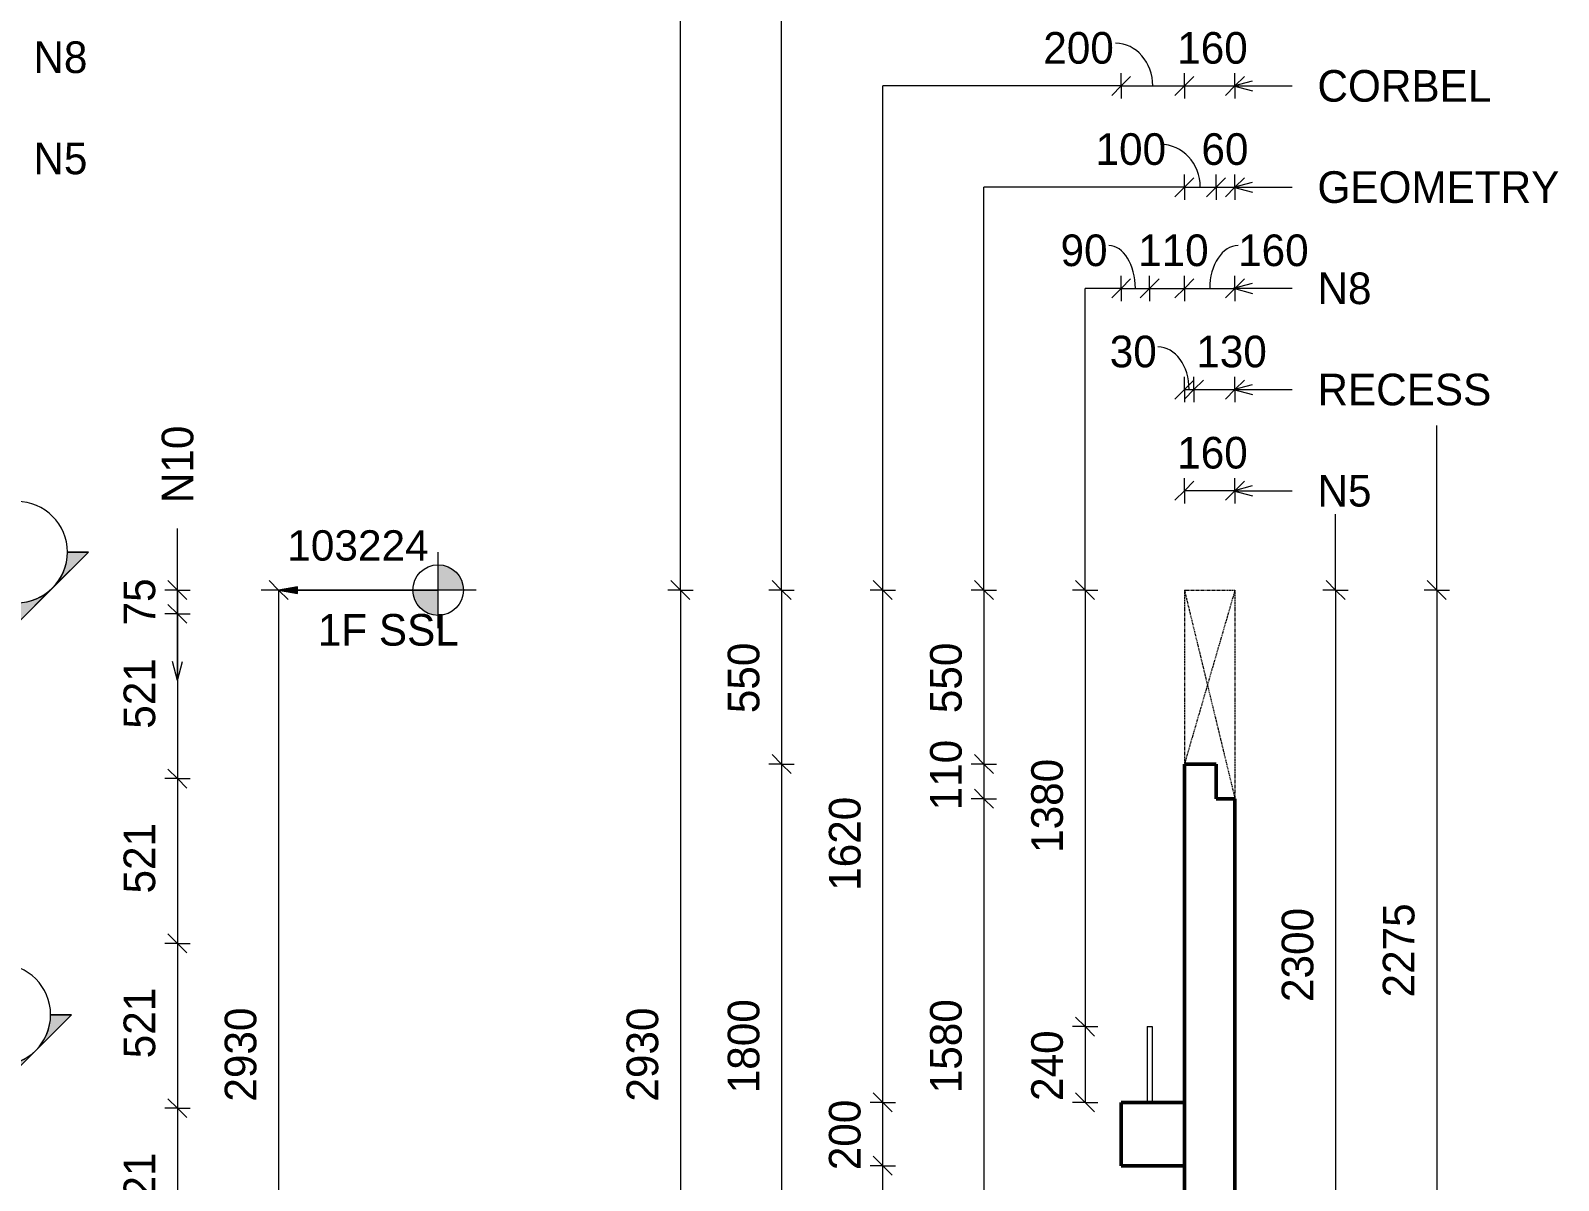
# Model space of a CAD drawing. Header units: millimetres. Extents: x -34201 to -21230, y 2346 to 10832.
# Drawn here: x -26063 to -21230, y 4333 to 7969 of the extents above; entities that cross this region are included whole.
import ezdxf

# ---------------------------------------------------------------- set-up
doc = ezdxf.new("R2010")
doc.units = ezdxf.units.MM
doc.linetypes.add('Overhead', pattern=[3.97, 2.38, -1.59])
for name, color, linetype, lineweight in [('A-ANNO-DIMS', 211, 'Continuous', 9), ('A-ANNO-DIMS-40', 211, 'Continuous', 9), ('A-DETL-MBND', 5, 'Continuous', 18), ('A-FLOR-OVHD', 1, 'Overhead', 18), ('A-WALL', 113, 'Continuous', 25), ('G-ANNO-DIMS', 111, 'Continuous', 9), ('G-ANNO-SYMB', 111, 'Continuous', 9), ('G-ANNO-TEXT', 231, 'Continuous', 9), ('S-BEAM', 12, 'Continuous', 18), ('S-RBAR', 171, 'Continuous', 18)]:
    doc.layers.add(name, color=color, linetype=linetype, lineweight=lineweight)
doc.styles.add('Arial_1', font='arial.ttf', dxfattribs={"height": 96})
doc.styles.add('Nirmala UI Semilight', font='NirmalaS.ttf', dxfattribs={"height": 100})
doc.dimstyles.new('Diagonal_-_2_5mm_NI_UI', dxfattribs={"dimscale": 304.8, "dimtxt": 104.736395, "dimasz": 0.19685, "dimexe": 0.131234, "dimexo": 0.0625, "dimgap": 0.131234, "dimtad": 1, "dimdec": 4, "dimzin": 0, "dimdsep": 46, "dimtxsty": 'Nirmala UI Semilight', "dimblk1": 'OBLIQUE', "dimblk2": 'OBLIQUE', "dimsah": 1, "dimcen": 0.09, "dimazin": 0, "dimtfac": 1, "dimtdec": 4, "dimtix": 1, "dimtmove": 0, "dimatfit": 3, "dimfxl": 0.131234, "dimfxlon": 1, "dimtvp": 1, "dimtolj": 1, "dimtzin": 0, "dimarcsym": 2})
doc.dimstyles.new('Diagonal_-_2_5mm_NI_UI_1', dxfattribs={"dimscale": 304.8, "dimtxt": 104.736395, "dimasz": 0.19685, "dimexe": 0.131234, "dimexo": 0.0625, "dimgap": 0.131234, "dimtad": 1, "dimdec": 4, "dimzin": 0, "dimdsep": 46, "dimtxsty": 'Nirmala UI Semilight', "dimblk1": 'OBLIQUE', "dimblk2": 'OBLIQUE', "dimsah": 1, "dimcen": 0.09, "dimazin": 0, "dimtfac": 1, "dimtdec": 4, "dimtix": 1, "dimtmove": 1, "dimatfit": 3, "dimfxl": 0.131234, "dimfxlon": 1, "dimtvp": 1, "dimtolj": 1, "dimtzin": 0, "dimarcsym": 2})
doc.dimstyles.new('Diagonal_-_2_5mm_NI_UI_2', dxfattribs={"dimscale": 304.8, "dimtxt": 104.736395, "dimasz": 0.19685, "dimexe": 0.131234, "dimexo": 0.0625, "dimgap": 0.131234, "dimtad": 1, "dimdec": 4, "dimzin": 0, "dimdsep": 46, "dimtxsty": 'Nirmala UI Semilight', "dimblk1": 'OBLIQUE', "dimblk2": 'OBLIQUE', "dimsah": 1, "dimcen": 0.09, "dimazin": 0, "dimtfac": 1, "dimtdec": 4, "dimtix": 1, "dimtmove": 2, "dimatfit": 3, "dimfxl": 0.131234, "dimfxlon": 1, "dimtvp": 1, "dimtolj": 1, "dimtzin": 0, "dimarcsym": 2})

# ---------------------------------------------------------------- blocks, each defined once
blk = doc.blocks.new('M_Rectangular Corbel - M_Rectangular Corbel-5377587-Elevation Right')
at = {"layer": 'S-BEAM', "lineweight": 50}
for p, q in [((78073, 4579.7), (77873, 4579.7)), ((77873, 4579.7), (77873, 4379.7)), ((78073, 4379.7), (78073, 4579.7)), ((77873, 4379.7), (78073, 4379.7))]:
    blk.add_line(p, q, dxfattribs=at)
blk = doc.blocks.new('Detail View - M_Section Head - Filled SHOP DWG-600895-Elevation Front')
at = {"layer": 'G-ANNO-SYMB'}
h = blk.add_hatch(color=256, dxfattribs=at)
edge = h.paths.add_edge_path()
edge.add_line((-26374.8, 3607.3), (-26308.5, 3607.3))
edge.add_arc((-26148.5, 3607.3), 160, 180, 225)
edge.add_line((-26261.6, 3494.2), (-26374.8, 3607.3))
h = blk.add_hatch(color=256, dxfattribs=at)
edge = h.paths.add_edge_path()
edge.add_line((-25922.2, 3607.3), (-26035.4, 3494.2))
edge.add_arc((-26148.5, 3607.3), 160, 315, 360)
edge.add_line((-25988.5, 3607.3), (-25922.2, 3607.3))
h = blk.add_hatch(color=256, dxfattribs=at)
edge = h.paths.add_edge_path()
edge.add_line((-26148.5, 3381.1), (-26261.6, 3494.2))
edge.add_arc((-26148.5, 3607.3), 160, 225, 270)
edge.add_line((-26148.5, 3447.3), (-26148.5, 3381.1))
h = blk.add_hatch(color=256, dxfattribs=at)
edge = h.paths.add_edge_path()
edge.add_line((-26148.5, 3381.1), (-26148.5, 3447.3))
edge.add_arc((-26148.5, 3607.3), 160, 270, 315)
edge.add_line((-26035.4, 3494.2), (-26148.5, 3381.1))
for p, q in [((-26148.5, 3381.1), (-26374.8, 3607.3)), ((-26308.5, 3607.3), (-26374.8, 3607.3)), ((-26374.8, 3607.3), (-26261.6, 3494.2)), ((-26308.5, 3607.3), (-26374.8, 3607.3)), ((-26148.5, 3381.1), (-25922.2, 3607.3)), ((-26035.4, 3494.2), (-25922.2, 3607.3)), ((-25988.5, 3607.3), (-25922.2, 3607.3)), ((-25922.2, 3607.3), (-25988.5, 3607.3)), ((-26261.6, 3494.2), (-26148.5, 3381.1)), ((-26148.5, 3381.1), (-26035.4, 3494.2)), ((-26148.5, 3447.3), (-26148.5, 3381.1)), ((-26148.5, 3381.1), (-26148.5, 3447.3))]:
    blk.add_line(p, q, dxfattribs=at)
for start, end in [(360, 180), (180, 360), (180, 225), (315, 0), (225, 270), (270, 315)]:
    blk.add_arc((-26148.5, 3607.3), 160, start, end, dxfattribs=at)
blk = doc.blocks.new('DIMBLOCK47-Elevation Front')
at = {"layer": 'A-ANNO-DIMS-40'}
for p, q in [((-25278.2, 6199.7), (-25318.2, 6199.7)), ((-25278.2, 6199.7), (-25308.2, 6229.7)), ((-25278.2, 6199.7), (-25278.2, 3269.8)), ((-25278.2, 6199.7), (-25248.2, 6169.7)), ((-25278.2, 6199.7), (-25238.2, 6199.7)), ((-25278.2, 3269.8), (-25308.2, 3299.8)), ((-25278.2, 3269.8), (-25318.2, 3269.8)), ((-25278.2, 3269.8), (-25248.2, 3239.8)), ((-25278.2, 3269.8), (-25238.2, 3269.8))]:
    blk.add_line(p, q, dxfattribs=at)
at = {"layer": 'A-ANNO-DIMS-40', "color": 0, "insert": (-25448.7, 4582.4), "char_height": 100, "width": 365.625, "attachment_point": 1, "rotation": 90, "line_spacing_factor": 1.142579, "style": 'Nirmala UI Semilight'}
blk.add_mtext('2930', dxfattribs=at)
blk = doc.blocks.new('_Oblique')
at = {"color": 0, "linetype": 'ByBlock', "lineweight": -2}
blk.add_line((-0.5, -0.5), (0.5, 0.5), dxfattribs=at)
blk = doc.blocks.new('Spot Elevations - M_Spot Elevation - Target Filled-10609-Elevation Front')
at = {"layer": 'G-ANNO-DIMS'}
h = blk.add_hatch(color=256, dxfattribs=at)
edge = h.paths.add_edge_path()
edge.add_line((-24773.6, 6199.7), (-24693.6, 6199.7))
edge.add_arc((-24773.6, 6199.7), 80, 0, 90)
edge.add_line((-24773.6, 6279.7), (-24773.6, 6199.7))
h = blk.add_hatch(color=256, dxfattribs=at)
edge = h.paths.add_edge_path()
edge.add_line((-24773.6, 6199.7), (-24853.6, 6199.7))
edge.add_arc((-24773.6, 6199.7), 80, 180, 270)
edge.add_line((-24773.6, 6119.7), (-24773.6, 6199.7))
for p, q in [((-24773.6, 6079.7), (-24773.6, 6319.7)), ((-24653.6, 6199.7), (-25333.6, 6199.7))]:
    blk.add_line(p, q, dxfattribs=at)
blk.add_circle((-24773.6, 6199.7), 80, dxfattribs=at)
blk = doc.blocks.new('DIMBLOCK49-Elevation Front')
at = {"layer": 'A-ANNO-DIMS-40'}
for p, q in [((-25598.2, 6199.7), (-25638.2, 6199.7)), ((-25598.2, 6199.7), (-25628.2, 6229.7)), ((-25598.2, 6199.7), (-25598.2, 6124.7)), ((-25598.2, 6199.7), (-25568.2, 6169.7)), ((-25598.2, 6199.7), (-25558.2, 6199.7)), ((-25598.2, 6124.7), (-25628.2, 6154.7)), ((-25598.2, 6124.7), (-25638.2, 6124.7)), ((-25598.2, 6124.7), (-25568.2, 6094.7)), ((-25598.2, 6124.7), (-25558.2, 6124.7))]:
    blk.add_line(p, q, dxfattribs=at)
at = {"layer": 'A-ANNO-DIMS-40', "color": 0, "insert": (-25768.7, 6088), "char_height": 100, "width": 178.242, "attachment_point": 1, "rotation": 90, "line_spacing_factor": 1.142579, "style": 'Nirmala UI Semilight'}
blk.add_mtext('75', dxfattribs=at)
blk = doc.blocks.new('DIMBLOCK50-Elevation Front')
at = {"layer": 'A-ANNO-DIMS-40'}
for p, q in [((-25598.2, 6124.7), (-25628.2, 6154.7)), ((-25598.2, 6124.7), (-25638.2, 6124.7)), ((-25598.2, 6124.7), (-25598.2, 5603.7)), ((-25598.2, 6124.7), (-25568.2, 6094.7)), ((-25598.2, 6124.7), (-25558.2, 6124.7)), ((-25598.2, 5603.7), (-25628.2, 5633.7)), ((-25598.2, 5603.7), (-25638.2, 5603.7)), ((-25598.2, 5603.7), (-25568.2, 5573.7)), ((-25598.2, 5603.7), (-25558.2, 5603.7))]:
    blk.add_line(p, q, dxfattribs=at)
at = {"layer": 'A-ANNO-DIMS-40', "color": 0, "insert": (-25768.7, 5761.4), "char_height": 100, "width": 246.797, "attachment_point": 1, "rotation": 90, "line_spacing_factor": 1.142579, "style": 'Nirmala UI Semilight'}
blk.add_mtext('521', dxfattribs=at)
blk = doc.blocks.new('DIMBLOCK51-Elevation Front')
at = {"layer": 'A-ANNO-DIMS-40'}
for p, q in [((-25598.2, 5603.7), (-25628.2, 5633.7)), ((-25598.2, 5603.7), (-25638.2, 5603.7)), ((-25598.2, 5603.7), (-25598.2, 5082.7)), ((-25598.2, 5603.7), (-25568.2, 5573.7)), ((-25598.2, 5603.7), (-25558.2, 5603.7)), ((-25598.2, 5082.7), (-25638.2, 5082.7)), ((-25598.2, 5082.7), (-25628.2, 5112.7)), ((-25598.2, 5082.7), (-25568.2, 5052.7)), ((-25598.2, 5082.7), (-25558.2, 5082.7))]:
    blk.add_line(p, q, dxfattribs=at)
at = {"layer": 'A-ANNO-DIMS-40', "color": 0, "insert": (-25768.7, 5240.4), "char_height": 100, "width": 246.797, "attachment_point": 1, "rotation": 90, "line_spacing_factor": 1.142579, "style": 'Nirmala UI Semilight'}
blk.add_mtext('521', dxfattribs=at)
blk = doc.blocks.new('DIMBLOCK52-Elevation Front')
at = {"layer": 'A-ANNO-DIMS-40'}
for p, q in [((-25598.2, 5082.7), (-25638.2, 5082.7)), ((-25598.2, 5082.7), (-25628.2, 5112.7)), ((-25598.2, 5082.7), (-25598.2, 4561.7)), ((-25598.2, 5082.7), (-25568.2, 5052.7)), ((-25598.2, 5082.7), (-25558.2, 5082.7)), ((-25598.2, 4561.7), (-25628.2, 4591.7)), ((-25598.2, 4561.7), (-25638.2, 4561.7)), ((-25598.2, 4561.7), (-25568.2, 4531.7)), ((-25598.2, 4561.7), (-25558.2, 4561.7))]:
    blk.add_line(p, q, dxfattribs=at)
at = {"layer": 'A-ANNO-DIMS-40', "color": 0, "insert": (-25768.7, 4719.4), "char_height": 100, "width": 246.797, "attachment_point": 1, "rotation": 90, "line_spacing_factor": 1.142579, "style": 'Nirmala UI Semilight'}
blk.add_mtext('521', dxfattribs=at)
blk = doc.blocks.new('DIMBLOCK53-Elevation Front')
at = {"layer": 'A-ANNO-DIMS-40'}
for p, q in [((-25598.2, 4561.7), (-25628.2, 4591.7)), ((-25598.2, 4561.7), (-25638.2, 4561.7)), ((-25598.2, 4561.7), (-25598.2, 4040.7)), ((-25598.2, 4561.7), (-25568.2, 4531.7)), ((-25598.2, 4561.7), (-25558.2, 4561.7)), ((-25598.2, 4040.7), (-25628.2, 4070.7)), ((-25598.2, 4040.7), (-25638.2, 4040.7)), ((-25598.2, 4040.7), (-25568.2, 4010.7)), ((-25598.2, 4040.7), (-25558.2, 4040.7))]:
    blk.add_line(p, q, dxfattribs=at)
at = {"layer": 'A-ANNO-DIMS-40', "color": 0, "insert": (-25768.7, 4198.4), "char_height": 100, "width": 246.797, "attachment_point": 1, "rotation": 90, "line_spacing_factor": 1.142579, "style": 'Nirmala UI Semilight'}
blk.add_mtext('521', dxfattribs=at)
blk = doc.blocks.new('DIMBLOCK105-Elevation Right')
at = {"layer": 'A-ANNO-DIMS-40'}
for p, q in [((-22413.1, 7473.6), (-22413.1, 7513.6)), ((-22413.1, 7473.6), (-22383.1, 7503.6)), ((-22313.1, 7473.6), (-22313.1, 7513.6)), ((-22313.1, 7473.6), (-22283.1, 7503.6)), ((-22413.1, 7473.6), (-22443.1, 7443.6)), ((-22413.1, 7473.6), (-22313.1, 7473.6)), ((-22413.1, 7473.6), (-22413.1, 7433.6)), ((-22313.1, 7473.6), (-22343.1, 7443.6)), ((-22313.1, 7473.6), (-22313.1, 7433.6))]:
    blk.add_line(p, q, dxfattribs=at)
blk.add_ellipse((-22488.4, 7473.6), major_axis=(0, 135.2), ratio=0.927068, start_param=4.712389, end_param=6.283185, dxfattribs=at)
at = {"layer": 'A-ANNO-DIMS-40', "color": 0, "insert": (-22694.1, 7644.1), "char_height": 100, "width": 246.797, "attachment_point": 1, "line_spacing_factor": 1.142579, "style": 'Nirmala UI Semilight'}
blk.add_mtext('100', dxfattribs=at)
blk = doc.blocks.new('DIMBLOCK106-Elevation Right')
at = {"layer": 'A-ANNO-DIMS-40'}
for p, q in [((-22313.1, 7473.6), (-22313.1, 7513.6)), ((-22313.1, 7473.6), (-22283.1, 7503.6)), ((-22253.1, 7473.6), (-22253.1, 7513.6)), ((-22253.1, 7473.6), (-22223.1, 7503.6)), ((-22313.1, 7473.6), (-22343.1, 7443.6)), ((-22313.1, 7473.6), (-22253.1, 7473.6)), ((-22313.1, 7473.6), (-22313.1, 7433.6)), ((-22253.1, 7473.6), (-22283.1, 7443.6)), ((-22253.1, 7473.6), (-22253.1, 7433.6))]:
    blk.add_line(p, q, dxfattribs=at)
at = {"layer": 'A-ANNO-DIMS-40', "color": 0, "insert": (-22359.2, 7644.1), "char_height": 100, "width": 182.813, "attachment_point": 1, "line_spacing_factor": 1.142579, "style": 'Nirmala UI Semilight'}
blk.add_mtext('60', dxfattribs=at)
blk = doc.blocks.new('DIMBLOCK107-Elevation Right')
at = {"layer": 'A-ANNO-DIMS-40'}
for p, q in [((-22613.1, 7153.6), (-22643.1, 7123.6)), ((-22613.1, 7153.6), (-22613.1, 7193.6)), ((-22613.1, 7153.6), (-22583.1, 7183.6)), ((-22613.1, 7153.6), (-22523.1, 7153.6)), ((-22613.1, 7153.6), (-22613.1, 7113.6)), ((-22523.1, 7153.6), (-22553.1, 7123.6)), ((-22523.1, 7153.6), (-22523.1, 7193.6)), ((-22523.1, 7153.6), (-22493.1, 7183.6)), ((-22523.1, 7153.6), (-22523.1, 7113.6))]:
    blk.add_line(p, q, dxfattribs=at)
blk.add_ellipse((-22652.6, 7153.6), major_axis=(0, 135.2), ratio=0.625059, start_param=4.712389, end_param=6.283185, dxfattribs=at)
at = {"layer": 'A-ANNO-DIMS-40', "color": 0, "insert": (-22804.9, 7324.1), "char_height": 100, "width": 182.813, "attachment_point": 1, "line_spacing_factor": 1.142579, "style": 'Nirmala UI Semilight'}
blk.add_mtext('90', dxfattribs=at)
blk = doc.blocks.new('DIMBLOCK108-Elevation Right')
at = {"layer": 'A-ANNO-DIMS-40'}
for p, q in [((-22523.1, 7153.6), (-22553.1, 7123.6)), ((-22523.1, 7153.6), (-22523.1, 7193.6)), ((-22523.1, 7153.6), (-22493.1, 7183.6)), ((-22523.1, 7153.6), (-22413.1, 7153.6)), ((-22523.1, 7153.6), (-22523.1, 7113.6)), ((-22413.1, 7153.6), (-22443.1, 7123.6)), ((-22413.1, 7153.6), (-22413.1, 7193.6)), ((-22413.1, 7153.6), (-22383.1, 7183.6)), ((-22413.1, 7153.6), (-22413.1, 7113.6))]:
    blk.add_line(p, q, dxfattribs=at)
at = {"layer": 'A-ANNO-DIMS-40', "color": 0, "insert": (-22559.5, 7324.1), "char_height": 100, "width": 219.375, "attachment_point": 1, "line_spacing_factor": 1.142579, "style": 'Nirmala UI Semilight'}
blk.add_mtext('110', dxfattribs=at)
blk = doc.blocks.new('DIMBLOCK109-Elevation Right')
at = {"layer": 'A-ANNO-DIMS-40'}
for p, q in [((-22413.1, 7153.6), (-22443.1, 7123.6)), ((-22413.1, 7153.6), (-22413.1, 7193.6)), ((-22413.1, 7153.6), (-22383.1, 7183.6)), ((-22413.1, 7153.6), (-22253.1, 7153.6)), ((-22413.1, 7153.6), (-22413.1, 7113.6)), ((-22253.1, 7153.6), (-22283.1, 7123.6)), ((-22253.1, 7153.6), (-22253.1, 7193.6)), ((-22253.1, 7153.6), (-22223.1, 7183.6)), ((-22253.1, 7153.6), (-22253.1, 7113.6))]:
    blk.add_line(p, q, dxfattribs=at)
blk.add_ellipse((-22243.2, 7153.6), major_axis=(0, 135.2), ratio=0.664898, start_param=0, end_param=1.570796, dxfattribs=at)
at = {"layer": 'A-ANNO-DIMS-40', "color": 0, "insert": (-22243.2, 7324.1), "char_height": 100, "width": 246.797, "attachment_point": 1, "line_spacing_factor": 1.142579, "style": 'Nirmala UI Semilight'}
blk.add_mtext('160', dxfattribs=at)
blk = doc.blocks.new('DIMBLOCK110-Elevation Right')
at = {"layer": 'A-ANNO-DIMS-40'}
for p, q in [((-24007.2, 6199.8), (-24047.2, 6199.8)), ((-24007.2, 6199.8), (-24037.2, 6229.8)), ((-24007.2, 6199.8), (-24007.2, 3269.8)), ((-24007.2, 6199.8), (-23977.2, 6169.8)), ((-24007.2, 6199.8), (-23967.2, 6199.8)), ((-24007.2, 3269.8), (-24037.2, 3299.8)), ((-24007.2, 3269.8), (-24047.2, 3269.8)), ((-24007.2, 3269.8), (-23977.2, 3239.8)), ((-24007.2, 3269.8), (-23967.2, 3269.8))]:
    blk.add_line(p, q, dxfattribs=at)
at = {"layer": 'A-ANNO-DIMS-40', "color": 0, "insert": (-24177.6, 4582.4), "char_height": 100, "width": 365.625, "attachment_point": 1, "rotation": 90, "line_spacing_factor": 1.142579, "style": 'Nirmala UI Semilight'}
blk.add_mtext('2930', dxfattribs=at)
blk = doc.blocks.new('DIMBLOCK111-Elevation Right')
at = {"layer": 'A-ANNO-DIMS-40'}
for p, q in [((-23687.2, 6199.8), (-23727.2, 6199.8)), ((-23687.2, 6199.8), (-23717.2, 6229.8)), ((-23687.2, 6199.8), (-23687.2, 5649.8)), ((-23687.2, 6199.8), (-23657.2, 6169.8)), ((-23687.2, 6199.8), (-23647.2, 6199.8)), ((-23687.2, 5649.8), (-23717.2, 5679.8)), ((-23687.2, 5649.8), (-23727.2, 5649.8)), ((-23687.2, 5649.8), (-23657.2, 5619.8)), ((-23687.2, 5649.8), (-23647.2, 5649.8))]:
    blk.add_line(p, q, dxfattribs=at)
at = {"layer": 'A-ANNO-DIMS-40', "color": 0, "insert": (-23857.6, 5810.5), "char_height": 100, "width": 274.219, "attachment_point": 1, "rotation": 90, "line_spacing_factor": 1.142579, "style": 'Nirmala UI Semilight'}
blk.add_mtext('550', dxfattribs=at)
blk = doc.blocks.new('DIMBLOCK112-Elevation Right')
at = {"layer": 'A-ANNO-DIMS-40'}
for p, q in [((-23687.2, 5649.8), (-23717.2, 5679.8)), ((-23687.2, 5649.8), (-23727.2, 5649.8)), ((-23687.2, 5649.8), (-23687.2, 3849.8)), ((-23687.2, 5649.8), (-23657.2, 5619.8)), ((-23687.2, 5649.8), (-23647.2, 5649.8)), ((-23687.2, 3849.8), (-23717.2, 3879.8)), ((-23687.2, 3849.8), (-23727.2, 3849.8)), ((-23687.2, 3849.8), (-23657.2, 3819.8)), ((-23687.2, 3849.8), (-23647.2, 3849.8))]:
    blk.add_line(p, q, dxfattribs=at)
at = {"layer": 'A-ANNO-DIMS-40', "color": 0, "insert": (-23857.6, 4608.8), "char_height": 100, "width": 338.203, "attachment_point": 1, "rotation": 90, "line_spacing_factor": 1.142579, "style": 'Nirmala UI Semilight'}
blk.add_mtext('1800', dxfattribs=at)
blk = doc.blocks.new('DIMBLOCK114-Elevation Right')
at = {"layer": 'A-ANNO-DIMS-40'}
for p, q in [((-22727.2, 6199.8), (-22767.2, 6199.8)), ((-22727.2, 6199.8), (-22757.2, 6229.8)), ((-22727.2, 6199.8), (-22727.2, 4819.7)), ((-22727.2, 6199.8), (-22697.2, 6169.8)), ((-22727.2, 6199.8), (-22687.2, 6199.8)), ((-22727.2, 4819.7), (-22757.2, 4849.7)), ((-22727.2, 4819.7), (-22767.2, 4819.7)), ((-22727.2, 4819.7), (-22697.2, 4789.7)), ((-22727.2, 4819.7), (-22687.2, 4819.7))]:
    blk.add_line(p, q, dxfattribs=at)
at = {"layer": 'A-ANNO-DIMS-40', "color": 0, "insert": (-22897.6, 5368.8), "char_height": 100, "width": 338.203, "attachment_point": 1, "rotation": 90, "line_spacing_factor": 1.142579, "style": 'Nirmala UI Semilight'}
blk.add_mtext('1380', dxfattribs=at)
blk = doc.blocks.new('DIMBLOCK115-Elevation Right')
at = {"layer": 'A-ANNO-DIMS-40'}
for p, q in [((-22727.2, 4819.7), (-22757.2, 4849.7)), ((-22727.2, 4819.7), (-22767.2, 4819.7)), ((-22727.2, 4819.7), (-22727.2, 4579.7)), ((-22727.2, 4819.7), (-22697.2, 4789.7)), ((-22727.2, 4819.7), (-22687.2, 4819.7)), ((-22727.2, 4579.7), (-22757.2, 4609.7)), ((-22727.2, 4579.7), (-22767.2, 4579.7)), ((-22727.2, 4579.7), (-22697.2, 4549.7)), ((-22727.2, 4579.7), (-22687.2, 4579.7))]:
    blk.add_line(p, q, dxfattribs=at)
at = {"layer": 'A-ANNO-DIMS-40', "color": 0, "insert": (-22897.6, 4584.5), "char_height": 100, "width": 276.504, "attachment_point": 1, "rotation": 90, "line_spacing_factor": 1.142579, "style": 'Nirmala UI Semilight'}
blk.add_mtext('240', dxfattribs=at)
blk = doc.blocks.new('DIMBLOCK116-Elevation Right')
at = {"layer": 'A-ANNO-DIMS-40'}
for p, q in [((-22613.1, 7793.6), (-22613.1, 7833.6)), ((-22413.1, 7793.6), (-22413.1, 7833.6)), ((-22613.1, 7793.6), (-22643.1, 7763.6)), ((-22613.1, 7793.6), (-22583.1, 7823.6)), ((-22613.1, 7793.6), (-22413.1, 7793.6)), ((-22613.1, 7793.6), (-22613.1, 7753.6)), ((-22413.1, 7793.6), (-22443.1, 7763.6)), ((-22413.1, 7793.6), (-22383.1, 7823.6)), ((-22413.1, 7793.6), (-22413.1, 7753.6))]:
    blk.add_line(p, q, dxfattribs=at)
blk.add_ellipse((-22630.9, 7793.6), major_axis=(0, 135.2), ratio=0.871339, start_param=4.712389, end_param=6.283185, dxfattribs=at)
at = {"layer": 'A-ANNO-DIMS-40', "color": 0, "insert": (-22859.4, 7964.1), "char_height": 100, "width": 274.219, "attachment_point": 1, "line_spacing_factor": 1.142579, "style": 'Nirmala UI Semilight'}
blk.add_mtext('200', dxfattribs=at)
blk = doc.blocks.new('DIMBLOCK117-Elevation Right')
at = {"layer": 'A-ANNO-DIMS-40'}
for p, q in [((-22413.1, 7793.6), (-22413.1, 7833.6)), ((-22253.1, 7793.6), (-22253.1, 7833.6)), ((-22413.1, 7793.6), (-22443.1, 7763.6)), ((-22413.1, 7793.6), (-22383.1, 7823.6)), ((-22413.1, 7793.6), (-22253.1, 7793.6)), ((-22413.1, 7793.6), (-22413.1, 7753.6)), ((-22253.1, 7793.6), (-22283.1, 7763.6)), ((-22253.1, 7793.6), (-22223.1, 7823.6)), ((-22253.1, 7793.6), (-22253.1, 7753.6))]:
    blk.add_line(p, q, dxfattribs=at)
at = {"layer": 'A-ANNO-DIMS-40', "color": 0, "insert": (-22435.9, 7964.1), "char_height": 100, "width": 246.797, "attachment_point": 1, "line_spacing_factor": 1.142579, "style": 'Nirmala UI Semilight'}
blk.add_mtext('160', dxfattribs=at)
blk = doc.blocks.new('DIMBLOCK118-Elevation Right')
at = {"layer": 'A-ANNO-DIMS-40'}
for p, q in [((-23367.2, 4379.7), (-23397.2, 4409.7)), ((-23367.2, 4379.7), (-23407.2, 4379.7)), ((-23367.2, 3269.8), (-23367.2, 4379.7)), ((-23367.2, 4379.7), (-23337.2, 4349.7)), ((-23367.2, 4379.7), (-23327.2, 4379.7)), ((-23367.2, 3269.8), (-23397.2, 3299.8)), ((-23367.2, 3269.8), (-23407.2, 3269.8)), ((-23367.2, 3269.8), (-23337.2, 3239.8)), ((-23367.2, 3269.8), (-23327.2, 3269.8))]:
    blk.add_line(p, q, dxfattribs=at)
at = {"layer": 'A-ANNO-DIMS-40', "color": 0, "insert": (-23537.6, 3706.7), "char_height": 100, "width": 283.36, "attachment_point": 1, "rotation": 90, "line_spacing_factor": 1.142579, "style": 'Nirmala UI Semilight'}
blk.add_mtext('1110', dxfattribs=at)
blk = doc.blocks.new('DIMBLOCK119-Elevation Right')
at = {"layer": 'A-ANNO-DIMS-40'}
for p, q in [((-23367.2, 4579.7), (-23397.2, 4609.7)), ((-23367.2, 4579.7), (-23407.2, 4579.7)), ((-23367.2, 4379.7), (-23367.2, 4579.7)), ((-23367.2, 4579.7), (-23337.2, 4549.7)), ((-23367.2, 4579.7), (-23327.2, 4579.7)), ((-23367.2, 4379.7), (-23397.2, 4409.7)), ((-23367.2, 4379.7), (-23407.2, 4379.7)), ((-23367.2, 4379.7), (-23337.2, 4349.7)), ((-23367.2, 4379.7), (-23327.2, 4379.7))]:
    blk.add_line(p, q, dxfattribs=at)
at = {"layer": 'A-ANNO-DIMS-40', "color": 0, "insert": (-23537.6, 4365.5), "char_height": 100, "width": 274.219, "attachment_point": 1, "rotation": 90, "line_spacing_factor": 1.142579, "style": 'Nirmala UI Semilight'}
blk.add_mtext('200', dxfattribs=at)
blk = doc.blocks.new('DIMBLOCK120-Elevation Right')
at = {"layer": 'A-ANNO-DIMS-40'}
for p, q in [((-23367.2, 6199.8), (-23407.2, 6199.8)), ((-23367.2, 6199.8), (-23397.2, 6229.8)), ((-23367.2, 4579.7), (-23367.2, 6199.8)), ((-23367.2, 6199.8), (-23337.2, 6169.8)), ((-23367.2, 6199.8), (-23327.2, 6199.8)), ((-23367.2, 4579.7), (-23397.2, 4609.7)), ((-23367.2, 4579.7), (-23407.2, 4579.7)), ((-23367.2, 4579.7), (-23337.2, 4549.7)), ((-23367.2, 4579.7), (-23327.2, 4579.7))]:
    blk.add_line(p, q, dxfattribs=at)
at = {"layer": 'A-ANNO-DIMS-40', "color": 0, "insert": (-23537.6, 5248.8), "char_height": 100, "width": 338.203, "attachment_point": 1, "rotation": 90, "line_spacing_factor": 1.142579, "style": 'Nirmala UI Semilight'}
blk.add_mtext('1620', dxfattribs=at)
blk = doc.blocks.new('DIMBLOCK121-Elevation Right')
at = {"layer": 'A-ANNO-DIMS-40'}
for p, q in [((-23047.2, 6199.8), (-23087.2, 6199.8)), ((-23047.2, 6199.8), (-23077.2, 6229.8)), ((-23047.2, 6199.8), (-23047.2, 5649.8)), ((-23047.2, 6199.8), (-23017.2, 6169.8)), ((-23047.2, 6199.8), (-23007.2, 6199.8)), ((-23047.2, 5649.8), (-23077.2, 5679.8)), ((-23047.2, 5649.8), (-23087.2, 5649.8)), ((-23047.2, 5649.8), (-23017.2, 5619.8)), ((-23047.2, 5649.8), (-23007.2, 5649.8))]:
    blk.add_line(p, q, dxfattribs=at)
at = {"layer": 'A-ANNO-DIMS-40', "color": 0, "insert": (-23217.6, 5810.5), "char_height": 100, "width": 274.219, "attachment_point": 1, "rotation": 90, "line_spacing_factor": 1.142579, "style": 'Nirmala UI Semilight'}
blk.add_mtext('550', dxfattribs=at)
blk = doc.blocks.new('DIMBLOCK122-Elevation Right')
at = {"layer": 'A-ANNO-DIMS-40'}
for p, q in [((-23047.2, 5649.8), (-23077.2, 5679.8)), ((-23047.2, 5649.8), (-23087.2, 5649.8)), ((-23047.2, 5649.8), (-23047.2, 5539.8)), ((-23047.2, 5649.8), (-23017.2, 5619.8)), ((-23047.2, 5649.8), (-23007.2, 5649.8)), ((-23047.2, 5539.8), (-23077.2, 5569.8)), ((-23047.2, 5539.8), (-23087.2, 5539.8)), ((-23047.2, 5539.8), (-23017.2, 5509.8)), ((-23047.2, 5539.8), (-23007.2, 5539.8))]:
    blk.add_line(p, q, dxfattribs=at)
at = {"layer": 'A-ANNO-DIMS-40', "color": 0, "insert": (-23217.6, 5503.3), "char_height": 100, "width": 219.375, "attachment_point": 1, "rotation": 90, "line_spacing_factor": 1.142579, "style": 'Nirmala UI Semilight'}
blk.add_mtext('110', dxfattribs=at)
blk = doc.blocks.new('DIMBLOCK123-Elevation Right')
at = {"layer": 'A-ANNO-DIMS-40'}
for p, q in [((-23047.2, 5539.8), (-23077.2, 5569.8)), ((-23047.2, 5539.8), (-23087.2, 5539.8)), ((-23047.2, 5539.8), (-23047.2, 3959.8)), ((-23047.2, 5539.8), (-23017.2, 5509.8)), ((-23047.2, 5539.8), (-23007.2, 5539.8)), ((-23047.2, 3959.8), (-23077.2, 3989.8)), ((-23047.2, 3959.8), (-23087.2, 3959.8)), ((-23047.2, 3959.8), (-23017.2, 3929.8)), ((-23047.2, 3959.8), (-23007.2, 3959.8))]:
    blk.add_line(p, q, dxfattribs=at)
at = {"layer": 'A-ANNO-DIMS-40', "color": 0, "insert": (-23217.6, 4608.8), "char_height": 100, "width": 338.203, "attachment_point": 1, "rotation": 90, "line_spacing_factor": 1.142579, "style": 'Nirmala UI Semilight'}
blk.add_mtext('1580', dxfattribs=at)
blk = doc.blocks.new('DIMBLOCK126-Elevation Right')
at = {"layer": 'A-ANNO-DIMS-40'}
for p, q in [((-21614.9, 6199.8), (-21654.9, 6199.8)), ((-21614.9, 6199.8), (-21644.9, 6229.8)), ((-21614.9, 6199.8), (-21614.9, 3924.8)), ((-21614.9, 6199.8), (-21584.9, 6169.8)), ((-21614.9, 6199.8), (-21574.9, 6199.8)), ((-21614.9, 3924.8), (-21654.9, 3924.8)), ((-21614.9, 3924.8), (-21644.9, 3954.8)), ((-21614.9, 3924.8), (-21584.9, 3894.8)), ((-21614.9, 3924.8), (-21574.9, 3924.8))]:
    blk.add_line(p, q, dxfattribs=at)
at = {"layer": 'A-ANNO-DIMS-40', "color": 0, "insert": (-21785.4, 4911.8), "char_height": 100, "width": 361.055, "attachment_point": 1, "rotation": 90, "line_spacing_factor": 1.142579, "style": 'Nirmala UI Semilight'}
blk.add_mtext('2275', dxfattribs=at)
blk = doc.blocks.new('DIMBLOCK129-Elevation Right')
at = {"layer": 'A-ANNO-DIMS-40'}
for p, q in [((-22413.1, 6833.6), (-22413.1, 6873.6)), ((-22413.1, 6833.6), (-22383.1, 6863.6)), ((-22383.1, 6833.6), (-22383.1, 6873.6)), ((-22383.1, 6833.6), (-22353.1, 6863.6)), ((-22413.1, 6833.6), (-22443.1, 6803.6)), ((-22413.1, 6833.6), (-22383.1, 6833.6)), ((-22383.1, 6833.6), (-22413.1, 6803.6)), ((-22413.1, 6833.6), (-22413.1, 6793.6)), ((-22383.1, 6833.6), (-22383.1, 6793.6))]:
    blk.add_line(p, q, dxfattribs=at)
blk.add_ellipse((-22496.8, 6833.6), major_axis=(0, 135.2), ratio=0.730403, start_param=4.712389, end_param=6.283185, dxfattribs=at)
at = {"layer": 'A-ANNO-DIMS-40', "color": 0, "insert": (-22649.2, 7004.1), "char_height": 100, "width": 182.813, "attachment_point": 1, "line_spacing_factor": 1.142579, "style": 'Nirmala UI Semilight'}
blk.add_mtext('30', dxfattribs=at)
blk = doc.blocks.new('DIMBLOCK130-Elevation Right')
at = {"layer": 'A-ANNO-DIMS-40'}
for p, q in [((-22383.1, 6833.6), (-22383.1, 6873.6)), ((-22383.1, 6833.6), (-22353.1, 6863.6)), ((-22253.1, 6833.6), (-22253.1, 6873.6)), ((-22253.1, 6833.6), (-22223.1, 6863.6)), ((-22383.1, 6833.6), (-22413.1, 6803.6)), ((-22383.1, 6833.6), (-22253.1, 6833.6)), ((-22383.1, 6833.6), (-22383.1, 6793.6)), ((-22253.1, 6833.6), (-22283.1, 6803.6)), ((-22253.1, 6833.6), (-22253.1, 6793.6))]:
    blk.add_line(p, q, dxfattribs=at)
at = {"layer": 'A-ANNO-DIMS-40', "color": 0, "insert": (-22375.4, 7004.1), "char_height": 100, "width": 246.797, "attachment_point": 1, "line_spacing_factor": 1.142579, "style": 'Nirmala UI Semilight'}
blk.add_mtext('130', dxfattribs=at)
blk = doc.blocks.new('DIMBLOCK131-Elevation Right')
at = {"layer": 'A-ANNO-DIMS-40'}
for p, q in [((-22413.1, 6513.6), (-22413.1, 6553.6)), ((-22413.1, 6513.6), (-22383.1, 6543.6)), ((-22253.1, 6513.6), (-22253.1, 6553.6)), ((-22253.1, 6513.6), (-22223.1, 6543.6)), ((-22413.1, 6513.6), (-22443.1, 6483.6)), ((-22253.1, 6513.6), (-22413.1, 6513.6)), ((-22413.1, 6513.6), (-22413.1, 6473.6)), ((-22253.1, 6513.6), (-22283.1, 6483.6)), ((-22253.1, 6513.6), (-22253.1, 6473.6))]:
    blk.add_line(p, q, dxfattribs=at)
at = {"layer": 'A-ANNO-DIMS-40', "color": 0, "insert": (-22435.9, 6684.1), "char_height": 100, "width": 246.797, "attachment_point": 1, "line_spacing_factor": 1.142579, "style": 'Nirmala UI Semilight'}
blk.add_mtext('160', dxfattribs=at)
blk = doc.blocks.new('DIMBLOCK132-Elevation Right')
at = {"layer": 'A-ANNO-DIMS-40'}
for p, q in [((-21934.9, 6199.8), (-21974.9, 6199.8)), ((-21934.9, 6199.8), (-21964.9, 6229.8)), ((-21934.9, 6199.8), (-21934.9, 3899.8)), ((-21934.9, 6199.8), (-21904.9, 6169.8)), ((-21934.9, 6199.8), (-21894.9, 6199.8)), ((-21934.9, 3899.8), (-21964.9, 3929.8)), ((-21934.9, 3899.8), (-21974.9, 3899.8)), ((-21934.9, 3899.8), (-21904.9, 3869.8)), ((-21934.9, 3899.8), (-21894.9, 3899.8))]:
    blk.add_line(p, q, dxfattribs=at)
at = {"layer": 'A-ANNO-DIMS-40', "color": 0, "insert": (-22105.4, 4897.4), "char_height": 100, "width": 365.625, "attachment_point": 1, "rotation": 90, "line_spacing_factor": 1.142579, "style": 'Nirmala UI Semilight'}
blk.add_mtext('2300', dxfattribs=at)

msp = doc.modelspace()

# ---------------------------------------------------------------- hatches: boundary and pattern name
at = {"layer": 'G-ANNO-DIMS'}
msp.add_hatch(color=256, dxfattribs=at).paths.add_polyline_path([(-25278.20458, 6199.75), (-25218.20458, 6189.17038), (-25218.20458, 6210.32962)])

# ---------------------------------------------------------------- linework, layer by layer
at = {"layer": 'A-DETL-MBND'}
for p, q in [((-24007.17115, 6199.75), (-24007.17115, 8353.60264)), ((-23687.17115, 6199.75), (-23687.17115, 8353.60264)), ((-23367.17115, 6199.75), (-23367.17115, 7793.60264)), ((-22613.05609, 7793.60264), (-23367.17115, 7793.60264)), ((-22413.05609, 7473.60264), (-23047.17115, 7473.60264)), ((-23047.17115, 6199.75), (-23047.17115, 7473.60264)), ((-22727.17115, 6199.75), (-22727.17115, 7153.60264)), ((-22613.05609, 7153.60264), (-22727.17115, 7153.60264)), ((-21614.92832, 6199.75), (-21614.92832, 6719.75)), ((-21934.92832, 6199.75), (-21934.92832, 6439.75)), ((-25278.20458, 6199.75), (-25140.39395, 6199.75))]:
    msp.add_line(p, q, dxfattribs=at)
at = {"layer": 'A-FLOR-OVHD'}
for p, q in [((-22413.05609, 6199.75), (-22253.05609, 6199.75)), ((-22413.05609, 6199.75), (-22413.05609, 5649.75)), ((-22413.05609, 6199.75), (-22253.05609, 5539.75)), ((-22253.05609, 6199.75), (-22413.05609, 5649.75)), ((-22253.05609, 6199.75), (-22253.05609, 5539.75))]:
    msp.add_line(p, q, dxfattribs=at)
at = {"layer": 'A-WALL', "lineweight": 50}
for p, q in [((-22413.05609, 5649.75), (-22413.05609, 3849.75)), ((-22313.05609, 5649.75), (-22413.05609, 5649.75)), ((-22313.05609, 5539.75), (-22313.05609, 5649.75)), ((-22253.05609, 5539.75), (-22313.05609, 5539.75)), ((-22253.05609, 3959.75), (-22253.05609, 5539.75))]:
    msp.add_line(p, q, dxfattribs=at)
at = {"layer": 'G-ANNO-DIMS'}
for p, q in [((-25218.20458, 6210.32962), (-25278.20458, 6199.75)), ((-25278.20458, 6199.75), (-25218.20458, 6189.17038)), ((-25278.20458, 6199.75), (-25195.79197, 6199.75)), ((-25218.20458, 6189.17038), (-25218.20458, 6210.32962)), ((-25195.79197, 6199.75), (-24773.64499, 6199.75))]:
    msp.add_line(p, q, dxfattribs=at)
at = {"layer": 'G-ANNO-TEXT', "color": 7}
for p, q in [((-22257.25106, 7793.90025), (-22197.25106, 7809.9772)), ((-22257.25106, 7793.90025), (-22197.25106, 7777.8233)), ((-22257.25106, 7793.90025), (-22072.233, 7793.90025)), ((-22257.25106, 7473.90025), (-22197.25106, 7489.9772)), ((-22257.25106, 7473.90025), (-22197.25106, 7457.8233)), ((-22257.25106, 7473.90025), (-22072.233, 7473.90025)), ((-22257.25106, 7153.90025), (-22197.25106, 7169.9772)), ((-22257.25106, 7153.90025), (-22197.25106, 7137.8233)), ((-22257.25106, 7153.90025), (-22072.233, 7153.90025)), ((-22257.25106, 6833.90025), (-22197.25106, 6849.9772)), ((-22257.25106, 6833.90025), (-22197.25106, 6817.8233)), ((-22257.25106, 6833.90025), (-22072.233, 6833.90025)), ((-22257.25106, 6513.90025), (-22197.25106, 6529.9772)), ((-22257.25106, 6513.90025), (-22197.25106, 6497.8233)), ((-22257.25106, 6513.90025), (-22072.233, 6513.90025)), ((-25598.12415, 5914.23517), (-25598.12415, 6394.38643)), ((-25598.12415, 5914.23517), (-25614.2011, 5974.23517)), ((-25598.12415, 5914.23517), (-25582.0472, 5974.23517))]:
    msp.add_line(p, q, dxfattribs=at)
at = {"layer": 'S-RBAR'}
for p, q in [((-22531.05609, 4819.75), (-22531.05609, 4579.75)), ((-22531.05609, 4819.75), (-22515.05609, 4819.75)), ((-22515.05609, 4819.75), (-22515.05609, 4579.75))]:
    msp.add_line(p, q, dxfattribs=at)

# ---------------------------------------------------------------- block references
at = {"layer": 'G-ANNO-DIMS'}
msp.add_blockref('Spot Elevations - M_Spot Elevation - Target Filled-10609-Elevation Front', (0, 0), dxfattribs=at)
at = {"layer": 'G-ANNO-SYMB'}
for p in [(42.24954, 2712.402), (-11.0046, 1250)]:
    msp.add_blockref('Detail View - M_Section Head - Filled SHOP DWG-600895-Elevation Front', p, dxfattribs=at)
at = {"layer": 'S-BEAM'}
msp.add_blockref('M_Rectangular Corbel - M_Rectangular Corbel-5377587-Elevation Right', (-100486.09868, 0), dxfattribs=at)

# ---------------------------------------------------------------- texts
at = {"layer": 'G-ANNO-TEXT', "color": 7, "char_height": 100, "attachment_point": 1, "style": 'Nirmala UI Semilight'}
for s, insert, width in [('N8', (-26054.02882, 7934.58394), 214.85225), ('CORBEL', (-21992.233, 7843.90025), 596.4555), ('N5', (-26054.02882, 7614.58394), 214.85225), ('GEOMETRY', (-21992.233, 7523.90025), 843.37525), ('N8', (-21992.233, 7203.90025), 214.85225), ('RECESS', (-21992.233, 6883.90025), 551.561), ('N5', (-21992.233, 6563.90025), 214.85225), ('1F SSL', (-25154.36252, 6124.05828), 445.73825)]:
    msp.add_mtext(s, dxfattribs=dict(at, insert=insert, width=width))
at = {"layer": 'G-ANNO-TEXT', "color": 7, "insert": (-25648.12415, 6474.38643), "char_height": 100, "width": 278.98725, "attachment_point": 1, "rotation": 90, "style": 'Nirmala UI Semilight'}
msp.add_mtext('N10', dxfattribs=at)

# ---------------------------------------------------------------- dimensions: what is measured, and where the dimension line sits
at = {"layer": 'A-ANNO-DIMS'}
for base, p1, p2, dimstyle, override, picture, middle in [((-22413.05609, 7793.60264), (-22613.05609, 7753.60264), (-22413.05609, 7753.60264), 'Diagonal_-_2_5mm_NI_UI_1', {"dimpost": '<>', "dimfxl": 200}, 'DIMBLOCK116-Elevation Right', (-22722.28041, 7897.40475)), ((-22313.05609, 7473.60264), (-22413.05609, 7433.60264), (-22313.05609, 7433.60264), 'Diagonal_-_2_5mm_NI_UI_1', {"dimpost": '<>', "dimfxl": 100}, 'DIMBLOCK105-Elevation Right', (-22570.67513, 7577.40475)), ((-22523.05609, 7153.60264), (-22613.05609, 7113.60264), (-22523.05609, 7113.60264), 'Diagonal_-_2_5mm_NI_UI_1', {"dimpost": '<>', "dimfxl": 90}, 'DIMBLOCK107-Elevation Right', (-22713.51091, 7257.40475)), ((-22253.05609, 7153.60264), (-22413.05609, 7113.60264), (-22253.05609, 7113.60264), 'Diagonal_-_2_5mm_NI_UI_1', {"dimpost": '<>', "dimfxl": 160}, 'DIMBLOCK109-Elevation Right', (-22119.7534, 7257.40475)), ((-22383.05609, 6833.60264), (-22413.05609, 6793.60264), (-22383.05609, 6793.60264), 'Diagonal_-_2_5mm_NI_UI_1', {"dimpost": '<>', "dimfxl": 30}, 'DIMBLOCK129-Elevation Right', (-22557.75497, 6937.40475)), ((-22253.05609, 6833.60264), (-22383.05609, 6793.60264), (-22253.05609, 6793.60264), 'Diagonal_-_2_5mm_NI_UI_2', {"dimpost": '<>', "dimfxl": 130}, 'DIMBLOCK130-Elevation Right', (-22252.01116, 6937.40475))]:
    dim = msp.add_linear_dim(base=base, p1=p1, p2=p2, dimstyle=dimstyle, override=override, dxfattribs=at)
    dim.commit()
    dim.dimension.update_dxf_attribs({"geometry": picture, "text_midpoint": middle, "dimtype": 160})
for base, p1, p2, override, picture, middle in [((-22253.05609, 7793.60264), (-22413.05609, 7753.60264), (-22253.05609, 7753.60264), {"dimpost": '<>', "dimfxl": 160}, 'DIMBLOCK117-Elevation Right', (-22333.05609, 7885.59009)), ((-22253.05609, 7473.60264), (-22313.05609, 7433.60264), (-22253.05609, 7433.60264), {"dimpost": '<>', "dimfxl": 60}, 'DIMBLOCK106-Elevation Right', (-22283.05609, 7565.31115)), ((-22413.05609, 7153.60264), (-22523.05609, 7113.60264), (-22413.05609, 7113.60264), {"dimpost": '<>', "dimfxl": 110}, 'DIMBLOCK108-Elevation Right', (-22468.05609, 7245.55522)), ((-22413.05609, 6513.60264), (-22253.05609, 6473.60264), (-22413.05609, 6473.60264), {"dimpost": '<>', "dimfxl": 160}, 'DIMBLOCK131-Elevation Right', (-22333.05609, 6605.59009))]:
    dim = msp.add_linear_dim(base=base, p1=p1, p2=p2, dimstyle='Diagonal_-_2_5mm_NI_UI', override=override, dxfattribs=at)
    dim.commit()
    dim.dimension.update_dxf_attribs({"geometry": picture, "text_midpoint": middle})
for base, p1, p2, override, picture, middle in [((-25598.20458, 6124.75), (-25638.20458, 6199.75), (-25638.20458, 6124.75), {"dimpost": '<>', "dimfxl": 75}, 'DIMBLOCK49-Elevation Front', (-25689.0414, 6162.25)), ((-25278.20458, 3269.75), (-25318.20458, 6199.75), (-25318.20458, 3269.75), {"dimpost": '<>', "dimfxl": 2930}, 'DIMBLOCK47-Elevation Front', (-25369.91309, 4734.75)), ((-24007.17115, 3269.75), (-23967.17115, 6199.75), (-23967.17115, 3269.75), {"dimpost": '<>', "dimfxl": 2930}, 'DIMBLOCK110-Elevation Right', (-24098.87966, 4734.75)), ((-23687.17115, 5649.75), (-23647.17115, 6199.75), (-23647.17115, 5649.75), {"dimpost": '<>', "dimfxl": 550}, 'DIMBLOCK111-Elevation Right', (-23778.84479, 5924.75)), ((-23367.17115, 6199.75), (-23327.17115, 4579.75), (-23327.17115, 6199.75), {"dimpost": '<>', "dimfxl": 1620}, 'DIMBLOCK120-Elevation Right', (-23459.1586, 5389.75)), ((-23047.17115, 5649.75), (-23007.17115, 6199.75), (-23007.17115, 5649.75), {"dimpost": '<>', "dimfxl": 550}, 'DIMBLOCK121-Elevation Right', (-23138.84479, 5924.75)), ((-22727.17115, 4819.75), (-22687.17115, 6199.75), (-22687.17115, 4819.75), {"dimpost": '<>', "dimfxl": 1380}, 'DIMBLOCK114-Elevation Right', (-22819.1586, 5509.75)), ((-21934.92832, 3899.75), (-21974.92832, 6199.75), (-21974.92832, 3899.75), {"dimpost": '<>', "dimfxl": 2300}, 'DIMBLOCK132-Elevation Right', (-22026.63683, 5049.75)), ((-21614.92832, 3924.75), (-21654.92832, 6199.75), (-21654.92832, 3924.75), {"dimpost": '<>', "dimfxl": 2275}, 'DIMBLOCK126-Elevation Right', (-21706.60196, 5062.25)), ((-25598.20458, 5603.75), (-25638.20458, 6124.75), (-25638.20458, 5603.75), {"dimpost": '<>', "dimfxl": 521}, 'DIMBLOCK50-Elevation Front', (-25690.15716, 5864.25)), ((-23047.17115, 5539.75), (-23007.17115, 5649.75), (-23007.17115, 5539.75), {"dimpost": '<>', "dimfxl": 110}, 'DIMBLOCK122-Elevation Right', (-23139.12373, 5594.75)), ((-23687.17115, 3849.75), (-23647.17115, 5649.75), (-23647.17115, 3849.75), {"dimpost": '<>', "dimfxl": 1800}, 'DIMBLOCK112-Elevation Right', (-23779.12373, 4749.75)), ((-25598.20458, 5082.75), (-25638.20458, 5603.75), (-25638.20458, 5082.75), {"dimpost": '<>', "dimfxl": 521}, 'DIMBLOCK51-Elevation Front', (-25690.15716, 5343.25)), ((-23047.17115, 3959.75), (-23007.17115, 5539.75), (-23007.17115, 3959.75), {"dimpost": '<>', "dimfxl": 1580}, 'DIMBLOCK123-Elevation Right', (-23139.12373, 4749.75)), ((-25598.20458, 4561.75), (-25638.20458, 5082.75), (-25638.20458, 4561.75), {"dimpost": '<>', "dimfxl": 521}, 'DIMBLOCK52-Elevation Front', (-25690.15716, 4822.25)), ((-22727.17115, 4579.75), (-22687.17115, 4819.75), (-22687.17115, 4579.75), {"dimpost": '<>', "dimfxl": 240}, 'DIMBLOCK115-Elevation Right', (-22818.84479, 4699.75)), ((-23367.17115, 4579.75), (-23327.17115, 4379.75), (-23327.17115, 4579.75), {"dimpost": '<>', "dimfxl": 200}, 'DIMBLOCK119-Elevation Right', (-23458.84479, 4479.75)), ((-25598.20458, 4040.75), (-25638.20458, 4561.75), (-25638.20458, 4040.75), {"dimpost": '<>', "dimfxl": 521}, 'DIMBLOCK53-Elevation Front', (-25690.15716, 4301.25)), ((-23367.17115, 4379.75), (-23327.17115, 3269.75), (-23327.17115, 4379.75), {"dimpost": '<>', "dimfxl": 1110}, 'DIMBLOCK118-Elevation Right', (-23459.12373, 3824.75))]:
    dim = msp.add_linear_dim(base=base, p1=p1, p2=p2, angle=90, dimstyle='Diagonal_-_2_5mm_NI_UI', override=override, dxfattribs=at)
    dim.commit()
    dim.dimension.update_dxf_attribs({"geometry": picture, "text_midpoint": middle})

# ---------------------------------------------------------------- next in the draw order: texts
at = {"layer": 'G-ANNO-DIMS', "insert": (-25250.95605, 6388.90058), "char_height": 96, "width": 535.9465296, "attachment_point": 1, "line_spacing_factor": 0.941778, "style": 'Arial_1', "bg_fill": 3, "box_fill_scale": 0, "bg_fill_color": 256, "bg_fill_true_color": 3254780160, "bg_fill_transparency": 256}
msp.add_mtext('103224', dxfattribs=at)

doc.saveas('drawing.dxf')
